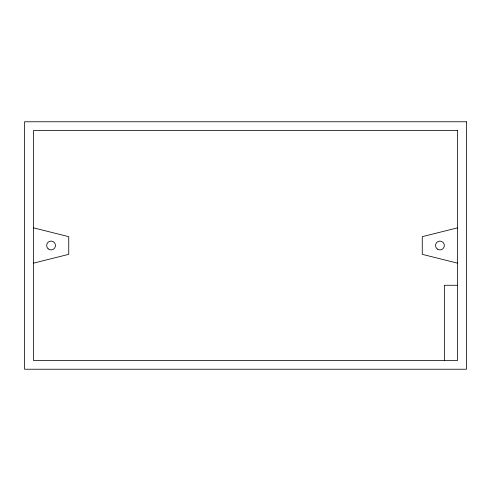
<?xml version="1.0" encoding="UTF-8"?>
<svg xmlns="http://www.w3.org/2000/svg" width="491" height="491" viewBox="0 0 491 491"><rect width="100%" height="100%" fill="white"/><g stroke="black" fill="none" stroke-linecap="round" stroke-linejoin="round"><path stroke-width="0.74" d="M33.388 263.176L68.74 254.338L68.74 236.662L33.388 227.824M457.612 227.824L422.26 236.662L422.26 254.338L457.612 263.176M457.612 285.271L444.355 285.271L444.355 360.394M466.45 121.768L24.55 121.768L24.55 369.232L466.45 369.232L466.45 121.768M457.612 130.606L33.388 130.606L33.388 360.394L457.612 360.394L457.612 130.606M437.389 249.109A4.419 4.419 0 0 0 444.337 245.899A4.419 4.419 0 0 0 438.082 241.486A4.419 4.419 0 0 0 437.389 249.109M48.13 248.808A4.419 4.419 0 0 0 55.391 246.384A4.419 4.419 0 0 0 49.665 241.308A4.419 4.419 0 0 0 48.13 248.808"/></g></svg>
